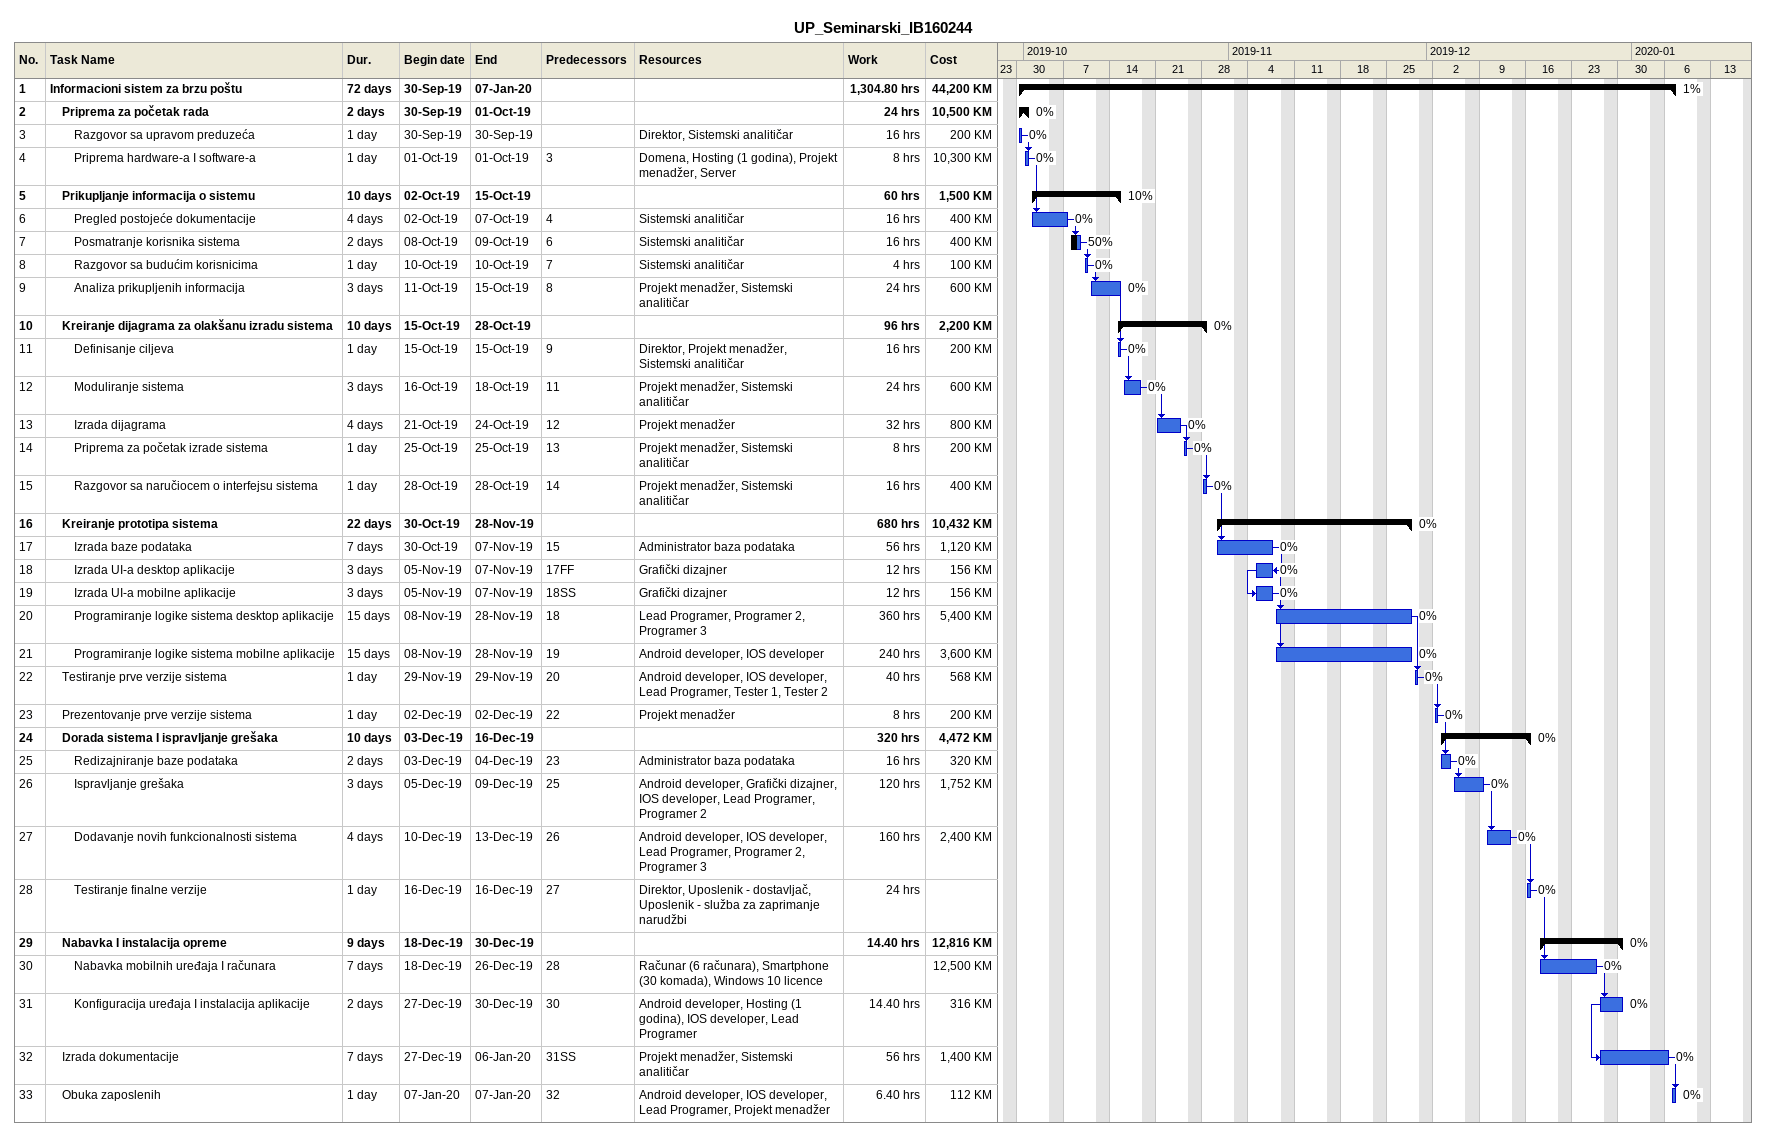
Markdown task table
UP_Seminarski_IB160244

| ID | Level | Task | Duration | Start | Finish | Predecessors | Resources | % complete | Work (h) | Cost (KM) |
|---|---|---|---|---|---|---|---|---|---|---|
| 1 | 1 | **Informacioni sistem za brzu poštu** | 72d | 2019-09-30 | 2020-01-07 |  |  | 1 | 1304.80 | 44200 |
| 2 | 2 | **Priprema za početak rada** | 2d | 2019-09-30 | 2019-10-01 |  |  | 0 | 24 | 10500 |
| 3 | 3 | Razgovor sa upravom preduzeća | 1d | 2019-09-30 | 2019-09-30 |  | Direktor, Sistemski analitičar | 0 | 16 | 200 |
| 4 | 3 | Priprema hardware-a I software-a | 1d | 2019-10-01 | 2019-10-01 | 3 | Domena, Hosting (1 godina), Projekt menadžer, Server | 0 | 8 | 10300 |
| 5 | 2 | **Prikupljanje informacija o sistemu** | 10d | 2019-10-02 | 2019-10-15 |  |  | 10 | 60 | 1500 |
| 6 | 3 | Pregled postojeće dokumentacije | 4d | 2019-10-02 | 2019-10-07 | 4 | Sistemski analitičar | 0 | 16 | 400 |
| 7 | 3 | Posmatranje korisnika sistema | 2d | 2019-10-08 | 2019-10-09 | 6 | Sistemski analitičar | 50 | 16 | 400 |
| 8 | 3 | Razgovor sa budućim korisnicima | 1d | 2019-10-10 | 2019-10-10 | 7 | Sistemski analitičar | 0 | 4 | 100 |
| 9 | 3 | Analiza prikupljenih informacija | 3d | 2019-10-11 | 2019-10-15 | 8 | Projekt menadžer, Sistemski analitičar | 0 | 24 | 600 |
| 10 | 2 | **Kreiranje dijagrama za olakšanu izradu sistema** | 10d | 2019-10-15 | 2019-10-28 |  |  | 0 | 96 | 2200 |
| 11 | 3 | Definisanje ciljeva | 1d | 2019-10-15 | 2019-10-15 | 9 | Direktor, Projekt menadžer, Sistemski analitičar | 0 | 16 | 200 |
| 12 | 3 | Moduliranje sistema | 3d | 2019-10-16 | 2019-10-18 | 11 | Projekt menadžer, Sistemski analitičar | 0 | 24 | 600 |
| 13 | 3 | Izrada dijagrama | 4d | 2019-10-21 | 2019-10-24 | 12 | Projekt menadžer | 0 | 32 | 800 |
| 14 | 3 | Priprema za početak izrade sistema | 1d | 2019-10-25 | 2019-10-25 | 13 | Projekt menadžer, Sistemski analitičar | 0 | 8 | 200 |
| 15 | 3 | Razgovor sa naručiocem o interfejsu sistema | 1d | 2019-10-28 | 2019-10-28 | 14 | Projekt menadžer, Sistemski analitičar | 0 | 16 | 400 |
| 16 | 2 | **Kreiranje prototipa sistema** | 22d | 2019-10-30 | 2019-11-28 |  |  | 0 | 680 | 10432 |
| 17 | 3 | Izrada baze podataka | 7d | 2019-10-30 | 2019-11-07 | 15 | Administrator baza podataka | 0 | 56 | 1120 |
| 18 | 3 | Izrada UI-a desktop aplikacije | 3d | 2019-11-05 | 2019-11-07 | 17FF | Grafički dizajner | 0 | 12 | 156 |
| 19 | 3 | Izrada UI-a mobilne aplikacije | 3d | 2019-11-05 | 2019-11-07 | 18SS | Grafički dizajner | 0 | 12 | 156 |
| 20 | 3 | Programiranje logike sistema desktop aplikacije | 15d | 2019-11-08 | 2019-11-28 | 18 | Lead Programer, Programer 2, Programer 3 | 0 | 360 | 5400 |
| 21 | 3 | Programiranje logike sistema mobilne aplikacije | 15d | 2019-11-08 | 2019-11-28 | 19 | Android developer, IOS developer | 0 | 240 | 3600 |
| 22 | 2 | Testiranje prve verzije sistema | 1d | 2019-11-29 | 2019-11-29 | 20 | Android developer, IOS developer, Lead Programer, Tester 1, Tester 2 | 0 | 40 | 568 |
| 23 | 2 | Prezentovanje prve verzije sistema | 1d | 2019-12-02 | 2019-12-02 | 22 | Projekt menadžer | 0 | 8 | 200 |
| 24 | 2 | **Dorada sistema I ispravljanje grešaka** | 10d | 2019-12-03 | 2019-12-16 |  |  | 0 | 320 | 4472 |
| 25 | 3 | Redizajniranje baze podataka | 2d | 2019-12-03 | 2019-12-04 | 23 | Administrator baza podataka | 0 | 16 | 320 |
| 26 | 3 | Ispravljanje grešaka | 3d | 2019-12-05 | 2019-12-09 | 25 | Android developer, Grafički dizajner, IOS developer, Lead Programer, Programer 2 | 0 | 120 | 1752 |
| 27 | 3 | Dodavanje novih funkcionalnosti sistema | 4d | 2019-12-10 | 2019-12-13 | 26 | Android developer, IOS developer, Lead Programer, Programer 2, Programer 3 | 0 | 160 | 2400 |
| 28 | 3 | Testiranje finalne verzije | 1d | 2019-12-16 | 2019-12-16 | 27 | Direktor, Uposlenik - dostavljač, Uposlenik - služba za zaprimanje narudžbi | 0 | 24 |  |
| 29 | 2 | **Nabavka I instalacija opreme** | 9d | 2019-12-18 | 2019-12-30 |  |  | 0 | 14.40 | 12816 |
| 30 | 3 | Nabavka mobilnih uređaja I računara | 7d | 2019-12-18 | 2019-12-26 | 28 | Računar (6 računara), Smartphone (30 komada), Windows 10 licence | 0 |  | 12500 |
| 31 | 3 | Konfiguracija uređaja I instalacija aplikacije | 2d | 2019-12-27 | 2019-12-30 | 30 | Android developer, Hosting (1 godina), IOS developer, Lead Programer | 0 | 14.40 | 316 |
| 32 | 2 | Izrada dokumentacije | 7d | 2019-12-27 | 2020-01-06 | 31SS | Projekt menadžer, Sistemski analitičar | 0 | 56 | 1400 |
| 33 | 2 | Obuka zaposlenih | 1d | 2020-01-07 | 2020-01-07 | 32 | Android developer, IOS developer, Lead Programer, Projekt menadžer | 0 | 6.40 | 112 |
